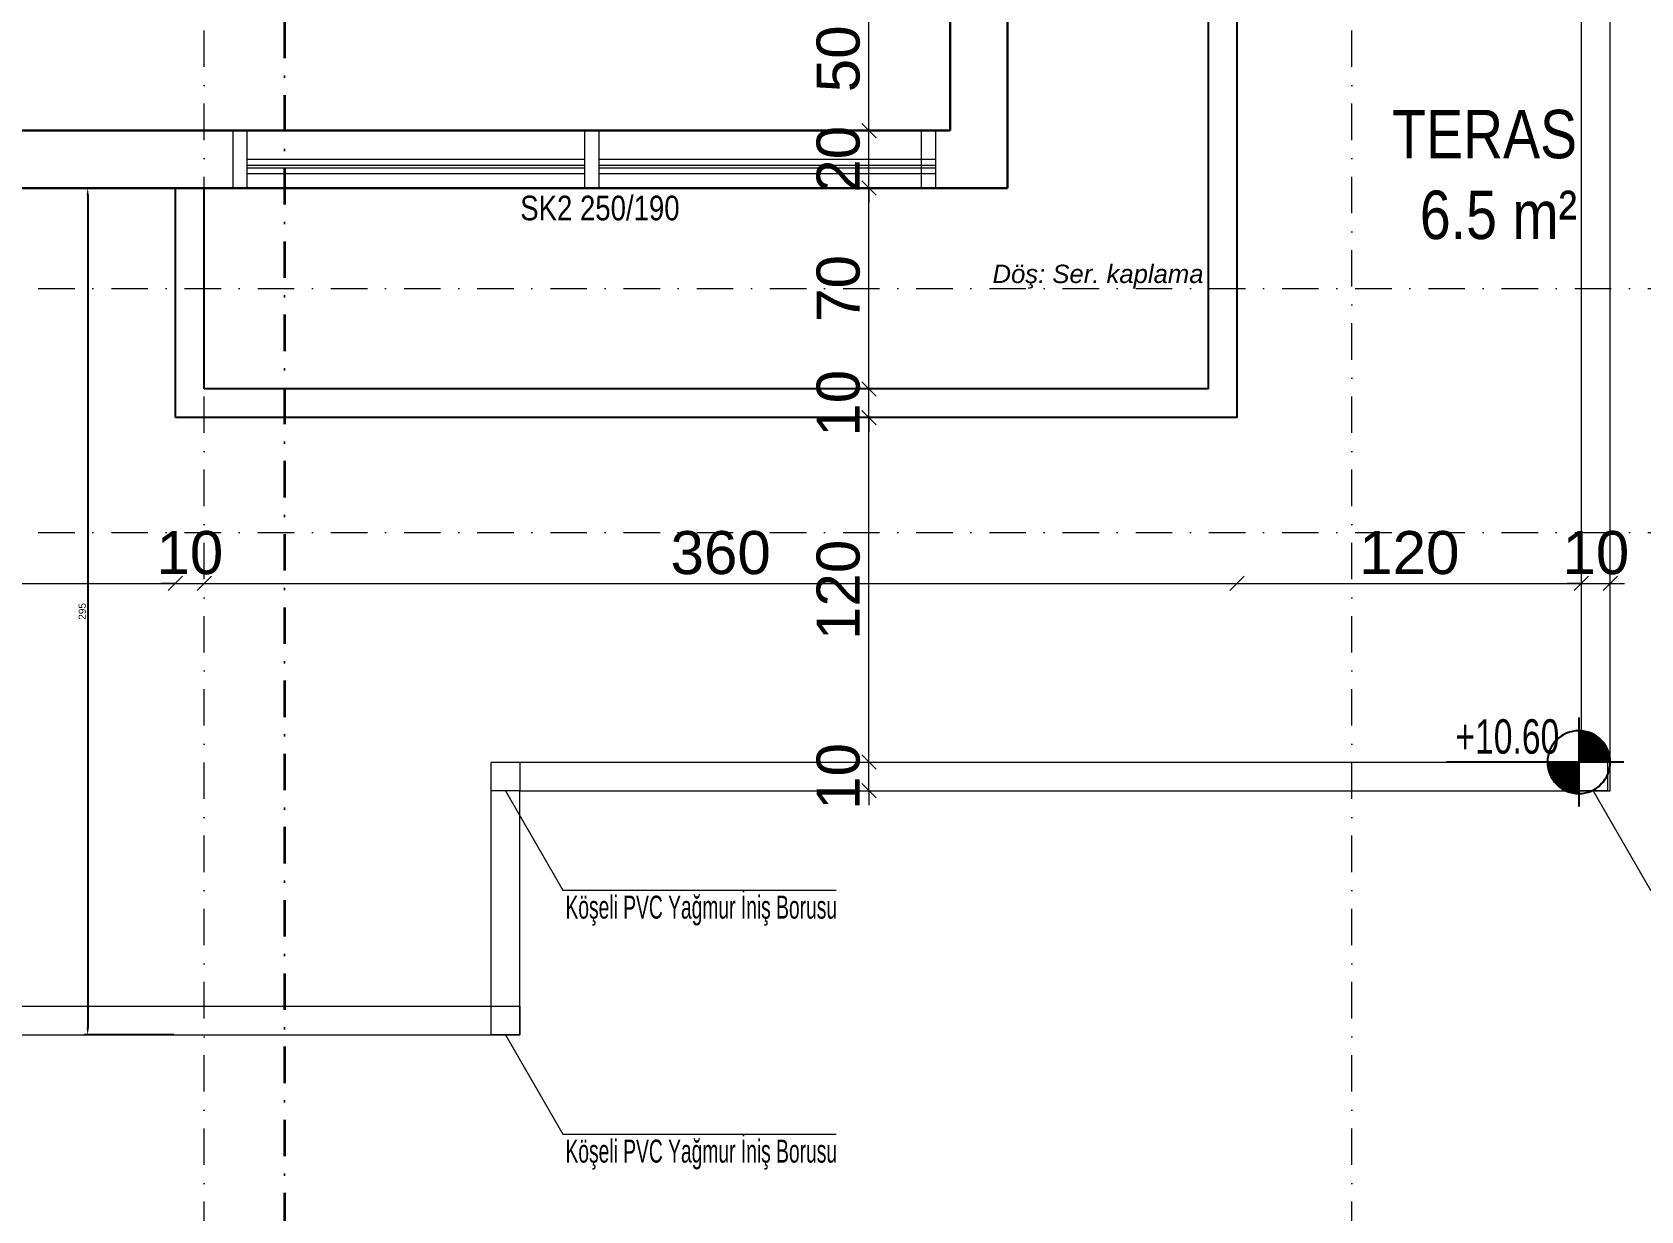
# Model space of a CAD drawing. Header units: millimetres. Extents: x 708 to 46452, y -4963 to 3960.
# Drawn here: x 17997 to 18558, y 1892 to 2303 of the extents above; entities that cross this region are included whole.
import ezdxf

# ---------------------------------------------------------------- set-up
doc = ezdxf.new("R2010")
doc.units = ezdxf.units.MM
doc.linetypes.add('DASHDOT', pattern=[25.4, 12.7, -6.35, 0, -6.35])
doc.linetypes.add('DUZ', pattern=[0])
for name, color, linetype, lineweight in [('00_DUVAR', 22, 'Continuous', 30), ('00_IC_OLCU', 139, 'Continuous', 20), ('00_PENCERE', 103, 'Continuous', 13), ('20', 1, 'Continuous', 0), ('aks ve noktalılar', 129, 'DASHDOT', 13), ('kesit çizgisi', 4, 'DASHDOT', 35), ('TEFRİŞ', 8, 'Continuous', 9), ('yYAZI', 221, 'Continuous', 30), ('ölçü yatay', 150, 'DUZ', 18)]:
    doc.layers.add(name, color=color, linetype=linetype, lineweight=lineweight)
for name, color, linetype in [('00_YAZI', 214, 'Continuous'), ('m.tkl-kot', 4, 'DUZ'), ('Yazı', 7, 'Continuous')]:
    doc.layers.add(name, color=color, linetype=linetype)
doc.styles.add('ARIAL2', font='arial.ttf', dxfattribs={"width": 0.8})
doc.styles.add('ARİAL NARROW', font='ARIALN.TTF', dxfattribs={"width": 0.8})
doc.styles.add('S1', font='arial.ttf', dxfattribs={"width": 0.65, "height": 11})
doc.styles.get("Standard").update_dxf_attribs({"font": 'arial.ttf'})
doc.styles.add('style3', font='arial.ttf', dxfattribs={"width": 0.7, "height": 12})
doc.dimstyles.new('ALP_OLCU', dxfattribs={"dimscale": 0, "dimtxt": 15, "dimasz": 5, "dimexe": 0.18, "dimexo": 0.06, "dimgap": 3, "dimtad": 1, "dimdec": 0, "dimrnd": 0.1, "dimzin": 9, "dimdsep": 46, "dimtxsty": 'Standard', "dimblk": 'OBLIQUE', "dimcen": 0, "dimse1": 1, "dimse2": 1, "dimclrd": 256, "dimclre": 256, "dimclrt": 53, "dimadec": 0, "dimazin": 0, "dimtfac": 1, "dimtdec": 0, "dimtix": 1, "dimtmove": 1, "dimatfit": 3, "dimldrblk": 'ARCHTICK', "dimfxl": 0.18, "dimtolj": 1, "dimlwd": -1, "dimarcsym": 0})
doc.dimstyles.new('ISO-25', dxfattribs={"dimtxt": 2.5, "dimasz": 2.5, "dimexe": 1.25, "dimexo": 0.625, "dimtad": 1, "dimtxsty": 'Standard', "dimcen": 2.5, "dimadec": 0, "dimazin": 0, "dimtfac": 1, "dimtmove": 0, "dimatfit": 3, "dimfxl": 1, "dimarcsym": 0})

# ---------------------------------------------------------------- blocks, each defined once
blk = doc.blocks.new('wsed')
at = {"layer": 'm.tkl-kot', "color": 7}
for p, q in [((0, 15.48), (0, -15.48)), ((-15.68, 0), (46.1, 0))]:
    blk.add_line(p, q, dxfattribs=at)
at = {"layer": 'm.tkl-kot', "color": 7, "const_width": 10.94}
for points in [[(0, 5.47, 0.414214), (-5.47, 0, 1)], [(0, -5.47, 0.414214), (5.47, 0, 1)]]:
    blk.add_lwpolyline(points, format="xyb", dxfattribs=at)
at = {"layer": 'm.tkl-kot', "color": 7}
blk.add_circle((0, 0), 10.94, dxfattribs=at)
blk = doc.blocks.new('_Oblique')
at = {"color": 0, "linetype": 'ByBlock', "lineweight": -2}
blk.add_line((-0.5, -0.5), (0.5, 0.5), dxfattribs=at)
blk = doc.blocks.new('*D995')
at = {"layer": '00_IC_OLCU', "transparency": 16777216}
blk.add_line((18811.6, 1953.46), (18811.6, 3478.46), dxfattribs=at)
at = {"layer": 'Defpoints', "color": 0, "transparency": 16777216}
for p in [(18167.36, 3478.46), (18811.6, 3478.46), (18167.36, 1953.46)]:
    blk.add_point(p, dxfattribs=at)
at = {"layer": '00_IC_OLCU', "transparency": 16777216, "xscale": 5, "yscale": 5, "zscale": 5}
for p, rotation in [((18811.6, 3478.46), 90), ((18811.6, 1953.46), 270)]:
    blk.add_blockref('_Oblique', p, dxfattribs=dict(at, rotation=rotation))
at = {"layer": '00_IC_OLCU', "color": 53, "transparency": 16777216, "insert": (18800.94, 2715.96), "char_height": 15, "attachment_point": 5, "rotation": 90}
blk.add_mtext('\\A1;1525', dxfattribs=at)
blk = doc.blocks.new('_ArchTick')
at = {"color": 0, "linetype": 'ByBlock', "const_width": 0.15}
blk.add_lwpolyline([(-0.5, -0.5), (0.5, 0.5)], dxfattribs=at)
blk = doc.blocks.new('*D996')
at = {"layer": '00_IC_OLCU', "transparency": 16777216}
blk.add_line((18786, 1953.46), (18786, 2128.46), dxfattribs=at)
at = {"layer": 'Defpoints', "color": 0, "transparency": 16777216}
for p in [(18786, 2128.46), (18811.6, 2128.46), (18167.36, 1953.46)]:
    blk.add_point(p, dxfattribs=at)
at = {"layer": '00_IC_OLCU', "transparency": 16777216, "xscale": 5, "yscale": 5, "zscale": 5}
for p, rotation in [((18786, 2128.46), 90), ((18786, 1953.46), 270)]:
    blk.add_blockref('_Oblique', p, dxfattribs=dict(at, rotation=rotation))
at = {"layer": '00_IC_OLCU', "color": 53, "transparency": 16777216, "insert": (18775.34, 2040.96), "char_height": 15, "attachment_point": 5, "rotation": 90}
blk.add_mtext('\\A1;175', dxfattribs=at)
blk = doc.blocks.new('*D1002')
at = {"layer": '00_IC_OLCU', "transparency": 16777216}
blk.add_line((18751.09, 1953.46), (18751.09, 2038.46), dxfattribs=at)
at = {"layer": 'Defpoints', "color": 0, "transparency": 16777216}
for p in [(18174.15, 2038.46), (18751.09, 2038.46), (18174.15, 1953.46)]:
    blk.add_point(p, dxfattribs=at)
at = {"layer": '00_IC_OLCU', "transparency": 16777216, "xscale": 5, "yscale": 5, "zscale": 5}
for p, rotation in [((18751.09, 2038.46), 90), ((18751.09, 1953.46), 270)]:
    blk.add_blockref('_Oblique', p, dxfattribs=dict(at, rotation=rotation))
at = {"layer": '00_IC_OLCU', "color": 53, "transparency": 16777216, "insert": (18740.44, 1995.96), "char_height": 15, "attachment_point": 5, "rotation": 90}
blk.add_mtext('\\A1;85', dxfattribs=at)
blk = doc.blocks.new('*D1003')
at = {"layer": '00_IC_OLCU', "transparency": 16777216}
blk.add_line((18751.09, 2038.46), (18751.09, 2168.46), dxfattribs=at)
at = {"layer": 'Defpoints', "color": 0, "transparency": 16777216}
for p in [(18417.36, 2168.46), (18751.09, 2168.46), (18174.15, 2038.46)]:
    blk.add_point(p, dxfattribs=at)
at = {"layer": '00_IC_OLCU', "transparency": 16777216, "xscale": 5, "yscale": 5, "zscale": 5}
for p, rotation in [((18751.09, 2168.46), 90), ((18751.09, 2038.46), 270)]:
    blk.add_blockref('_Oblique', p, dxfattribs=dict(at, rotation=rotation))
at = {"layer": '00_IC_OLCU', "color": 53, "transparency": 16777216, "insert": (18740.43, 2103.46), "char_height": 15, "attachment_point": 5, "rotation": 90}
blk.add_mtext('\\A1;130', dxfattribs=at)
blk = doc.blocks.new('*D1004')
at = {"layer": '00_IC_OLCU', "transparency": 16777216}
blk.add_line((18751.09, 2168.46), (18751.09, 2598.46), dxfattribs=at)
at = {"layer": 'Defpoints', "color": 0, "transparency": 16777216}
for p in [(18417.36, 2598.46), (18751.09, 2598.46), (18417.36, 2168.46)]:
    blk.add_point(p, dxfattribs=at)
at = {"layer": '00_IC_OLCU', "transparency": 16777216, "xscale": 5, "yscale": 5, "zscale": 5}
for p, rotation in [((18751.09, 2598.46), 90), ((18751.09, 2168.46), 270)]:
    blk.add_blockref('_Oblique', p, dxfattribs=dict(at, rotation=rotation))
at = {"layer": '00_IC_OLCU', "color": 53, "transparency": 16777216, "insert": (18740.43, 2383.46), "char_height": 15, "attachment_point": 5, "rotation": 90}
blk.add_mtext('\\A1;430', dxfattribs=at)
blk = doc.blocks.new('*D1009')
at = {"layer": '00_IC_OLCU', "transparency": 16777216}
blk.add_line((18713.85, 1953.46), (18713.85, 2318.46), dxfattribs=at)
at = {"layer": 'Defpoints', "color": 0, "transparency": 16777216}
for p in [(18337.36, 2318.46), (18713.85, 2318.46), (18167.36, 1953.46)]:
    blk.add_point(p, dxfattribs=at)
at = {"layer": '00_IC_OLCU', "transparency": 16777216, "xscale": 5, "yscale": 5, "zscale": 5}
for p, rotation in [((18713.85, 2318.46), 90), ((18713.85, 1953.46), 270)]:
    blk.add_blockref('_Oblique', p, dxfattribs=dict(at, rotation=rotation))
at = {"layer": '00_IC_OLCU', "color": 53, "transparency": 16777216, "insert": (18703.19, 2135.96), "char_height": 15, "attachment_point": 5, "rotation": 90}
blk.add_mtext('\\A1;365', dxfattribs=at)
blk = doc.blocks.new('*D1014')
at = {"layer": '00_IC_OLCU', "transparency": 16777216}
blk.add_line((18547.36, 1699.5), (17232.36, 1699.5), dxfattribs=at)
at = {"layer": 'Defpoints', "color": 0, "transparency": 16777216}
for p in [(18547.36, 2038.46), (17232.36, 1958.46), (17232.36, 1699.5)]:
    blk.add_point(p, dxfattribs=at)
at = {"layer": '00_IC_OLCU', "transparency": 16777216, "xscale": 5, "yscale": 5, "zscale": 5, "rotation": 180}
blk.add_blockref('_Oblique', (17232.36, 1699.5), dxfattribs=at)
at = {"layer": '00_IC_OLCU', "transparency": 16777216, "xscale": 5, "yscale": 5, "zscale": 5}
blk.add_blockref('_Oblique', (18547.36, 1699.5), dxfattribs=at)
at = {"layer": '00_IC_OLCU', "color": 53, "transparency": 16777216, "insert": (17889.86, 1710.16), "char_height": 15, "attachment_point": 5}
blk.add_mtext('\\A1;1315', dxfattribs=at)
blk = doc.blocks.new('*D1015')
at = {"layer": '00_IC_OLCU', "transparency": 16777216}
blk.add_line((18547.36, 1715.3), (18457.36, 1715.3), dxfattribs=at)
at = {"layer": 'Defpoints', "color": 0, "transparency": 16777216}
for p in [(18457.36, 2038.46), (18547.36, 2038.46), (18457.36, 1715.3)]:
    blk.add_point(p, dxfattribs=at)
at = {"layer": '00_IC_OLCU', "transparency": 16777216, "xscale": 5, "yscale": 5, "zscale": 5, "rotation": 180}
blk.add_blockref('_Oblique', (18457.36, 1715.3), dxfattribs=at)
at = {"layer": '00_IC_OLCU', "transparency": 16777216, "xscale": 5, "yscale": 5, "zscale": 5}
blk.add_blockref('_Oblique', (18547.36, 1715.3), dxfattribs=at)
at = {"layer": '00_IC_OLCU', "color": 53, "transparency": 16777216, "insert": (18502.36, 1725.95), "char_height": 15, "attachment_point": 5}
blk.add_mtext('\\A1;90', dxfattribs=at)
blk = doc.blocks.new('*D1016')
at = {"layer": '00_IC_OLCU', "transparency": 16777216}
blk.add_line((18457.36, 1715.3), (18057.36, 1715.3), dxfattribs=at)
at = {"layer": 'Defpoints', "color": 0, "transparency": 16777216}
for p in [(18457.36, 2038.46), (18057.36, 1715.3), (18057.36, 1715.3)]:
    blk.add_point(p, dxfattribs=at)
at = {"layer": '00_IC_OLCU', "transparency": 16777216, "xscale": 5, "yscale": 5, "zscale": 5, "rotation": 180}
blk.add_blockref('_Oblique', (18057.36, 1715.3), dxfattribs=at)
at = {"layer": '00_IC_OLCU', "transparency": 16777216, "xscale": 5, "yscale": 5, "zscale": 5}
blk.add_blockref('_Oblique', (18457.36, 1715.3), dxfattribs=at)
at = {"layer": '00_IC_OLCU', "color": 53, "transparency": 16777216, "insert": (18257.36, 1725.95), "char_height": 15, "attachment_point": 5}
blk.add_mtext('\\A1;400', dxfattribs=at)
blk = doc.blocks.new('*D1022')
at = {"layer": '00_IC_OLCU', "transparency": 16777216}
blk.add_line((18547.36, 1743.05), (18047.36, 1743.05), dxfattribs=at)
at = {"layer": 'Defpoints', "color": 0, "transparency": 16777216}
for p in [(18047.36, 2168.46), (18547.36, 2038.46), (18047.36, 1743.05)]:
    blk.add_point(p, dxfattribs=at)
at = {"layer": '00_IC_OLCU', "transparency": 16777216, "xscale": 5, "yscale": 5, "zscale": 5, "rotation": 180}
blk.add_blockref('_Oblique', (18047.36, 1743.05), dxfattribs=at)
at = {"layer": '00_IC_OLCU', "transparency": 16777216, "xscale": 5, "yscale": 5, "zscale": 5}
blk.add_blockref('_Oblique', (18547.36, 1743.05), dxfattribs=at)
at = {"layer": '00_IC_OLCU', "color": 53, "transparency": 16777216, "insert": (18297.36, 1753.71), "char_height": 15, "attachment_point": 5}
blk.add_mtext('\\A1;500', dxfattribs=at)
blk = doc.blocks.new('*D1023')
at = {"layer": '00_IC_OLCU', "transparency": 16777216}
blk.add_line((18047.36, 1743.05), (17847.36, 1743.05), dxfattribs=at)
at = {"layer": 'Defpoints', "color": 0, "transparency": 16777216}
for p in [(18047.36, 2168.46), (17847.36, 2083.46), (17847.36, 1743.05)]:
    blk.add_point(p, dxfattribs=at)
at = {"layer": '00_IC_OLCU', "transparency": 16777216, "xscale": 5, "yscale": 5, "zscale": 5, "rotation": 180}
blk.add_blockref('_Oblique', (17847.36, 1743.05), dxfattribs=at)
at = {"layer": '00_IC_OLCU', "transparency": 16777216, "xscale": 5, "yscale": 5, "zscale": 5}
blk.add_blockref('_Oblique', (18047.36, 1743.05), dxfattribs=at)
at = {"layer": '00_IC_OLCU', "color": 53, "transparency": 16777216, "insert": (17947.36, 1753.71), "char_height": 15, "attachment_point": 5}
blk.add_mtext('\\A1;200', dxfattribs=at)
blk = doc.blocks.new('*D1026')
at = {"layer": '00_IC_OLCU', "transparency": 16777216}
blk.add_line((18547.36, 1767.84), (18417.36, 1767.84), dxfattribs=at)
at = {"layer": 'Defpoints', "color": 0, "transparency": 16777216}
for p in [(18417.36, 2168.46), (18547.36, 2038.46), (18417.36, 1767.84)]:
    blk.add_point(p, dxfattribs=at)
at = {"layer": '00_IC_OLCU', "transparency": 16777216, "xscale": 5, "yscale": 5, "zscale": 5, "rotation": 180}
blk.add_blockref('_Oblique', (18417.36, 1767.84), dxfattribs=at)
at = {"layer": '00_IC_OLCU', "transparency": 16777216, "xscale": 5, "yscale": 5, "zscale": 5}
blk.add_blockref('_Oblique', (18547.36, 1767.84), dxfattribs=at)
at = {"layer": '00_IC_OLCU', "color": 53, "transparency": 16777216, "insert": (18482.36, 1778.5), "char_height": 15, "attachment_point": 5}
blk.add_mtext('\\A1;130', dxfattribs=at)
blk = doc.blocks.new('*D1027')
at = {"layer": '00_IC_OLCU', "transparency": 16777216}
blk.add_line((18417.36, 1767.84), (18067.36, 1767.84), dxfattribs=at)
at = {"layer": 'Defpoints', "color": 0, "transparency": 16777216}
for p in [(18067.36, 2258.46), (18417.36, 2168.46), (18067.36, 1767.84)]:
    blk.add_point(p, dxfattribs=at)
at = {"layer": '00_IC_OLCU', "transparency": 16777216, "xscale": 5, "yscale": 5, "zscale": 5, "rotation": 180}
blk.add_blockref('_Oblique', (18067.36, 1767.84), dxfattribs=at)
at = {"layer": '00_IC_OLCU', "transparency": 16777216, "xscale": 5, "yscale": 5, "zscale": 5}
blk.add_blockref('_Oblique', (18417.36, 1767.84), dxfattribs=at)
at = {"layer": '00_IC_OLCU', "color": 53, "transparency": 16777216, "insert": (18242.36, 1778.5), "char_height": 15, "attachment_point": 5}
blk.add_mtext('\\A1;350', dxfattribs=at)
blk = doc.blocks.new('*D1028')
at = {"layer": '00_IC_OLCU', "transparency": 16777216}
blk.add_line((18067.36, 1767.84), (17772.36, 1767.84), dxfattribs=at)
at = {"layer": 'Defpoints', "color": 0, "transparency": 16777216}
for p in [(17772.36, 2513.27), (18067.36, 2258.46), (17772.36, 1767.84)]:
    blk.add_point(p, dxfattribs=at)
at = {"layer": '00_IC_OLCU', "transparency": 16777216, "xscale": 5, "yscale": 5, "zscale": 5, "rotation": 180}
blk.add_blockref('_Oblique', (17772.36, 1767.84), dxfattribs=at)
at = {"layer": '00_IC_OLCU', "transparency": 16777216, "xscale": 5, "yscale": 5, "zscale": 5}
blk.add_blockref('_Oblique', (18067.36, 1767.84), dxfattribs=at)
at = {"layer": '00_IC_OLCU', "color": 53, "transparency": 16777216, "insert": (17919.86, 1778.49), "char_height": 15, "attachment_point": 5}
blk.add_mtext('\\A1;295', dxfattribs=at)
blk = doc.blocks.new('*D1046')
at = {"layer": '00_IC_OLCU', "transparency": 16777216}
for p, q in [((18289.04, 2048.46), (18289.04, 2053.46)), ((18289.04, 2038.46), (18289.04, 2048.46)), ((18289.04, 2038.46), (18289.04, 2033.46))]:
    blk.add_line(p, q, dxfattribs=at)
at = {"layer": 'Defpoints', "color": 0, "transparency": 16777216}
for p in [(18289.04, 2048.46), (18307.97, 2048.46), (18307.97, 2038.46)]:
    blk.add_point(p, dxfattribs=at)
at = {"layer": '00_IC_OLCU', "transparency": 16777216, "xscale": 5, "yscale": 5, "zscale": 5}
for p, rotation in [((18289.04, 2048.46), 270), ((18289.04, 2038.46), 90)]:
    blk.add_blockref('_Oblique', p, dxfattribs=dict(at, rotation=rotation))
at = {"layer": '00_IC_OLCU', "color": 53, "transparency": 16777216, "insert": (18278.38, 2043.46), "char_height": 15, "attachment_point": 5, "rotation": 90}
blk.add_mtext('\\A1;10', dxfattribs=at)
blk = doc.blocks.new('*D1047')
at = {"layer": '00_IC_OLCU', "transparency": 16777216}
blk.add_line((18289.04, 2048.46), (18289.04, 2168.46), dxfattribs=at)
at = {"layer": 'Defpoints', "color": 0, "transparency": 16777216}
for p in [(18289.04, 2168.46), (18289.04, 2168.46), (18307.97, 2048.46)]:
    blk.add_point(p, dxfattribs=at)
at = {"layer": '00_IC_OLCU', "transparency": 16777216, "xscale": 5, "yscale": 5, "zscale": 5}
for p, rotation in [((18289.04, 2168.46), 90), ((18289.04, 2048.46), 270)]:
    blk.add_blockref('_Oblique', p, dxfattribs=dict(at, rotation=rotation))
at = {"layer": '00_IC_OLCU', "color": 53, "transparency": 16777216, "insert": (18278.38, 2108.46), "char_height": 15, "attachment_point": 5, "rotation": 90}
blk.add_mtext('\\A1;120', dxfattribs=at)
blk = doc.blocks.new('*D1048')
at = {"layer": '00_IC_OLCU', "transparency": 16777216}
for p, q in [((18289.04, 2178.46), (18289.04, 2183.46)), ((18289.04, 2168.46), (18289.04, 2178.46)), ((18289.04, 2168.46), (18289.04, 2163.46))]:
    blk.add_line(p, q, dxfattribs=at)
at = {"layer": 'Defpoints', "color": 0, "transparency": 16777216}
for p in [(18289.04, 2178.46), (18289.04, 2178.46), (18289.04, 2168.46)]:
    blk.add_point(p, dxfattribs=at)
at = {"layer": '00_IC_OLCU', "transparency": 16777216, "xscale": 5, "yscale": 5, "zscale": 5}
for p, rotation in [((18289.04, 2178.46), 270), ((18289.04, 2168.46), 90)]:
    blk.add_blockref('_Oblique', p, dxfattribs=dict(at, rotation=rotation))
at = {"layer": '00_IC_OLCU', "color": 53, "transparency": 16777216, "insert": (18278.38, 2173.46), "char_height": 15, "attachment_point": 5, "rotation": 90}
blk.add_mtext('\\A1;10', dxfattribs=at)
blk = doc.blocks.new('*D1049')
at = {"layer": '00_IC_OLCU', "transparency": 16777216}
blk.add_line((18289.04, 2178.46), (18289.04, 2248.46), dxfattribs=at)
at = {"layer": 'Defpoints', "color": 0, "transparency": 16777216}
for p in [(18285.29, 2248.46), (18289.04, 2248.46), (18289.04, 2178.46)]:
    blk.add_point(p, dxfattribs=at)
at = {"layer": '00_IC_OLCU', "transparency": 16777216, "xscale": 5, "yscale": 5, "zscale": 5}
for p, rotation in [((18289.04, 2248.46), 90), ((18289.04, 2178.46), 270)]:
    blk.add_blockref('_Oblique', p, dxfattribs=dict(at, rotation=rotation))
at = {"layer": '00_IC_OLCU', "color": 53, "transparency": 16777216, "insert": (18278.38, 2213.46), "char_height": 15, "attachment_point": 5, "rotation": 90}
blk.add_mtext('\\A1;70', dxfattribs=at)
blk = doc.blocks.new('*D1050')
at = {"layer": '00_IC_OLCU', "transparency": 16777216}
for p, q in [((18289.04, 2268.46), (18289.04, 2273.46)), ((18289.04, 2248.46), (18289.04, 2268.46)), ((18289.04, 2248.46), (18289.04, 2243.46))]:
    blk.add_line(p, q, dxfattribs=at)
at = {"layer": 'Defpoints', "color": 0, "transparency": 16777216}
for p in [(18267.97, 2268.46), (18289.04, 2268.46), (18285.29, 2248.46)]:
    blk.add_point(p, dxfattribs=at)
at = {"layer": '00_IC_OLCU', "transparency": 16777216, "xscale": 5, "yscale": 5, "zscale": 5}
for p, rotation in [((18289.04, 2268.46), 270), ((18289.04, 2248.46), 90)]:
    blk.add_blockref('_Oblique', p, dxfattribs=dict(at, rotation=rotation))
at = {"layer": '00_IC_OLCU', "color": 53, "transparency": 16777216, "insert": (18278.38, 2258.46), "char_height": 15, "attachment_point": 5, "rotation": 90}
blk.add_mtext('\\A1;20', dxfattribs=at)
blk = doc.blocks.new('*D1051')
at = {"layer": '00_IC_OLCU', "transparency": 16777216}
blk.add_line((18289.04, 2268.46), (18289.04, 2318.46), dxfattribs=at)
at = {"layer": 'Defpoints', "color": 0, "transparency": 16777216}
for p in [(18289.04, 2318.46), (18327.36, 2318.46), (18267.97, 2268.46)]:
    blk.add_point(p, dxfattribs=at)
at = {"layer": '00_IC_OLCU', "transparency": 16777216, "xscale": 5, "yscale": 5, "zscale": 5}
for p, rotation in [((18289.04, 2318.46), 90), ((18289.04, 2268.46), 270)]:
    blk.add_blockref('_Oblique', p, dxfattribs=dict(at, rotation=rotation))
at = {"layer": '00_IC_OLCU', "color": 53, "transparency": 16777216, "insert": (18278.38, 2293.46), "char_height": 15, "attachment_point": 5, "rotation": 90}
blk.add_mtext('\\A1;50', dxfattribs=at)
blk = doc.blocks.new('*D1100')
at = {"layer": '00_IC_OLCU', "transparency": 16777216}
blk.add_line((17847.36, 2110.69), (18047.36, 2110.69), dxfattribs=at)
at = {"layer": 'Defpoints', "color": 0, "transparency": 16777216}
for p in [(18047.36, 2168.46), (18047.36, 2110.69), (17847.36, 2083.46)]:
    blk.add_point(p, dxfattribs=at)
at = {"layer": '00_IC_OLCU', "transparency": 16777216, "xscale": 5, "yscale": 5, "zscale": 5, "rotation": 180}
blk.add_blockref('_Oblique', (17847.36, 2110.69), dxfattribs=at)
at = {"layer": '00_IC_OLCU', "transparency": 16777216, "xscale": 5, "yscale": 5, "zscale": 5}
blk.add_blockref('_Oblique', (18047.36, 2110.69), dxfattribs=at)
at = {"layer": '00_IC_OLCU', "color": 53, "transparency": 16777216, "insert": (17947.36, 2121.35), "char_height": 15, "attachment_point": 5}
blk.add_mtext('\\A1;200', dxfattribs=at)
blk = doc.blocks.new('*D1101')
at = {"layer": '00_IC_OLCU', "transparency": 16777216}
for p, q in [((18047.36, 2110.69), (18042.36, 2110.69)), ((18047.36, 2110.69), (18057.36, 2110.69)), ((18057.36, 2110.69), (18062.36, 2110.69))]:
    blk.add_line(p, q, dxfattribs=at)
at = {"layer": 'Defpoints', "color": 0, "transparency": 16777216}
for p in [(18057.36, 2178.46), (18047.36, 2168.46), (18057.36, 2110.69)]:
    blk.add_point(p, dxfattribs=at)
at = {"layer": '00_IC_OLCU', "transparency": 16777216, "xscale": 5, "yscale": 5, "zscale": 5}
blk.add_blockref('_Oblique', (18047.36, 2110.69), dxfattribs=at)
at = {"layer": '00_IC_OLCU', "transparency": 16777216, "xscale": 5, "yscale": 5, "zscale": 5, "rotation": 180}
blk.add_blockref('_Oblique', (18057.36, 2110.69), dxfattribs=at)
at = {"layer": '00_IC_OLCU', "color": 53, "transparency": 16777216, "insert": (18052.36, 2121.35), "char_height": 15, "attachment_point": 5}
blk.add_mtext('\\A1;10', dxfattribs=at)
blk = doc.blocks.new('*D1102')
at = {"layer": '00_IC_OLCU', "transparency": 16777216}
blk.add_line((18057.36, 2110.69), (18417.36, 2110.69), dxfattribs=at)
at = {"layer": 'Defpoints', "color": 0, "transparency": 16777216}
for p in [(18057.36, 2178.46), (18417.36, 2168.46), (18417.36, 2110.69)]:
    blk.add_point(p, dxfattribs=at)
at = {"layer": '00_IC_OLCU', "transparency": 16777216, "xscale": 5, "yscale": 5, "zscale": 5, "rotation": 180}
blk.add_blockref('_Oblique', (18057.36, 2110.69), dxfattribs=at)
at = {"layer": '00_IC_OLCU', "transparency": 16777216, "xscale": 5, "yscale": 5, "zscale": 5}
blk.add_blockref('_Oblique', (18417.36, 2110.69), dxfattribs=at)
at = {"layer": '00_IC_OLCU', "color": 53, "transparency": 16777216, "insert": (18237.36, 2121.35), "char_height": 15, "attachment_point": 5}
blk.add_mtext('\\A1;360', dxfattribs=at)
blk = doc.blocks.new('*D1103')
at = {"layer": '00_IC_OLCU', "transparency": 16777216}
blk.add_line((18417.36, 2110.69), (18537.36, 2110.69), dxfattribs=at)
at = {"layer": 'Defpoints', "color": 0, "transparency": 16777216}
for p in [(18417.36, 2168.46), (18537.36, 2128.46), (18537.36, 2110.69)]:
    blk.add_point(p, dxfattribs=at)
at = {"layer": '00_IC_OLCU', "transparency": 16777216, "xscale": 5, "yscale": 5, "zscale": 5, "rotation": 180}
blk.add_blockref('_Oblique', (18417.36, 2110.69), dxfattribs=at)
at = {"layer": '00_IC_OLCU', "transparency": 16777216, "xscale": 5, "yscale": 5, "zscale": 5}
blk.add_blockref('_Oblique', (18537.36, 2110.69), dxfattribs=at)
at = {"layer": '00_IC_OLCU', "color": 53, "transparency": 16777216, "insert": (18477.36, 2121.35), "char_height": 15, "attachment_point": 5}
blk.add_mtext('\\A1;120', dxfattribs=at)
blk = doc.blocks.new('*D1104')
at = {"layer": '00_IC_OLCU', "transparency": 16777216}
for p, q in [((18537.36, 2110.69), (18532.36, 2110.69)), ((18537.36, 2110.69), (18547.36, 2110.69)), ((18547.36, 2110.69), (18552.36, 2110.69))]:
    blk.add_line(p, q, dxfattribs=at)
at = {"layer": 'Defpoints', "color": 0, "transparency": 16777216}
for p in [(18537.36, 2128.46), (18547.36, 2128.46), (18547.36, 2110.69)]:
    blk.add_point(p, dxfattribs=at)
at = {"layer": '00_IC_OLCU', "transparency": 16777216, "xscale": 5, "yscale": 5, "zscale": 5}
blk.add_blockref('_Oblique', (18537.36, 2110.69), dxfattribs=at)
at = {"layer": '00_IC_OLCU', "transparency": 16777216, "xscale": 5, "yscale": 5, "zscale": 5, "rotation": 180}
blk.add_blockref('_Oblique', (18547.36, 2110.69), dxfattribs=at)
at = {"layer": '00_IC_OLCU', "color": 53, "transparency": 16777216, "insert": (18542.36, 2121.35), "char_height": 15, "attachment_point": 5}
blk.add_mtext('\\A1;10', dxfattribs=at)
blk = doc.blocks.new('*D1464')
at = {"layer": 'Defpoints', "color": 0, "transparency": 16777216}
for p in [(18047.36, 2248.46), (18016.76, 1953.46), (18047.36, 1953.46)]:
    blk.add_point(p, dxfattribs=at)
at = {"layer": 'ölçü yatay', "color": 0, "lineweight": -2, "transparency": 16777216}
for p, q in [((18046.73, 2248.46), (18015.51, 2248.46)), ((18016.76, 2245.96), (18016.76, 1955.96)), ((18046.73, 1953.46), (18015.51, 1953.46))]:
    blk.add_line(p, q, dxfattribs=at)
at = {"layer": 'ölçü yatay', "color": 0, "transparency": 16777216}
for points in [[(18016.35, 2245.96), (18017.18, 2245.96), (18016.76, 2248.46)], [(18016.35, 1955.96), (18017.18, 1955.96), (18016.76, 1953.46)]]:
    blk.add_solid(points, dxfattribs=at)
at = {"layer": 'ölçü yatay', "color": 0, "transparency": 16777216, "insert": (18014.86, 2100.96), "char_height": 2.5, "attachment_point": 5, "rotation": 90}
blk.add_mtext('295', dxfattribs=at)
blk = doc.blocks.new('GEEG')
at = {"layer": '00_IC_OLCU'}
for base, p1, p2, picture, middle in [((18811.6, 3478.46), (18167.36, 1953.46), (18167.36, 3478.46), '*D995', (18800.94, 2715.96)), ((18751.09, 2598.46), (18417.36, 2168.46), (18417.36, 2598.46), '*D1004', (18740.43, 2383.46)), ((18713.85, 2318.46), (18167.36, 1953.46), (18337.36, 2318.46), '*D1009', (18703.19, 2135.96)), ((18289.04, 2318.46), (18267.97, 2268.46), (18327.36, 2318.46), '*D1051', (18278.38, 2293.46)), ((18289.04, 2268.46), (18285.29, 2248.46), (18267.97, 2268.46), '*D1050', (18278.38, 2258.46)), ((18289.04, 2248.46), (18289.04, 2178.46), (18285.29, 2248.46), '*D1049', (18278.38, 2213.46)), ((18289.04, 2178.46), (18289.04, 2168.46), (18289.04, 2178.46), '*D1048', (18278.38, 2173.46)), ((18751.09, 2168.46), (18174.15, 2038.46), (18417.36, 2168.46), '*D1003', (18740.43, 2103.46)), ((18289.04, 2168.46), (18307.97, 2048.46), (18289.04, 2168.46), '*D1047', (18278.38, 2108.46)), ((18786, 2128.46), (18167.36, 1953.46), (18811.6, 2128.46), '*D996', (18775.34, 2040.96)), ((18289.04, 2048.46), (18307.97, 2038.46), (18307.97, 2048.46), '*D1046', (18278.38, 2043.46)), ((18751.09, 2038.46), (18174.15, 1953.46), (18174.15, 2038.46), '*D1002', (18740.44, 1995.96))]:
    dim = blk.add_linear_dim(base=base, p1=p1, p2=p2, angle=90, dimstyle='ALP_OLCU', override={"dimscale": 1}, dxfattribs=at)
    dim.commit()
    dim.dimension.update_dxf_attribs({"geometry": picture, "text_midpoint": middle})
for base, p1, p2, picture, middle in [((17772.36, 1767.84), (18067.36, 2258.46), (17772.36, 2513.27), '*D1028', (17919.86, 1778.49)), ((18067.36, 1767.84), (18417.36, 2168.46), (18067.36, 2258.46), '*D1027', (18242.36, 1778.5)), ((18057.36, 2110.69), (18047.36, 2168.46), (18057.36, 2178.46), '*D1101', (18052.36, 2121.35)), ((18417.36, 2110.69), (18057.36, 2178.46), (18417.36, 2168.46), '*D1102', (18237.36, 2121.35)), ((17847.36, 1743.05), (18047.36, 2168.46), (17847.36, 2083.46), '*D1023', (17947.36, 1753.71)), ((18047.36, 2110.69), (17847.36, 2083.46), (18047.36, 2168.46), '*D1100', (17947.36, 2121.35)), ((18047.36, 1743.05), (18547.36, 2038.46), (18047.36, 2168.46), '*D1022', (18297.36, 1753.71)), ((18417.36, 1767.84), (18547.36, 2038.46), (18417.36, 2168.46), '*D1026', (18482.36, 1778.5)), ((18537.36, 2110.69), (18417.36, 2168.46), (18537.36, 2128.46), '*D1103', (18477.36, 2121.35)), ((18547.36, 2110.69), (18537.36, 2128.46), (18547.36, 2128.46), '*D1104', (18542.36, 2121.35)), ((17232.36, 1699.5), (18547.36, 2038.46), (17232.36, 1958.46), '*D1014', (17889.86, 1710.16)), ((18057.36, 1715.3), (18457.36, 2038.46), (18057.36, 1715.3), '*D1016', (18257.36, 1725.95)), ((18457.36, 1715.3), (18547.36, 2038.46), (18457.36, 2038.46), '*D1015', (18502.36, 1725.95))]:
    dim = blk.add_linear_dim(base=base, p1=p1, p2=p2, dimstyle='ALP_OLCU', override={"dimscale": 1}, dxfattribs=at)
    dim.commit()
    dim.dimension.update_dxf_attribs({"geometry": picture, "text_midpoint": middle})

msp = doc.modelspace()

# ---------------------------------------------------------------- linework, layer by layer
for p, q in [((18417.357, 2168.46), (18417.357, 2598.46)), ((18407.357, 2178.46), (18407.357, 2588.46)), ((18047.357, 2168.46), (18047.357, 2248.46)), ((18057.357, 2178.46), (18057.357, 2248.46)), ((18407.357, 2178.46), (18057.357, 2178.46)), ((18417.357, 2168.46), (18047.357, 2168.46))]:
    msp.add_line(p, q)
at = {"layer": '00_DUVAR'}
for p, q in [((18317.357, 2268.46), (18317.357, 2768.46)), ((18337.357, 2748.46), (18337.357, 2248.46)), ((17857.357, 2268.46), (18317.357, 2268.46)), ((17837.357, 2248.46), (18337.357, 2248.46))]:
    msp.add_line(p, q, dxfattribs=at)
at = {"layer": '00_PENCERE', "lineweight": 15}
for p, q in [((18072.357, 2268.46), (18067.357, 2268.46)), ((18067.357, 2268.46), (18067.357, 2248.46)), ((18072.357, 2248.46), (18072.357, 2268.46)), ((18072.357, 2268.46), (18194.857, 2268.46)), ((18189.857, 2268.46), (18189.857, 2248.46)), ((18194.857, 2268.46), (18194.857, 2248.46)), ((18307.357, 2268.46), (18312.357, 2268.46)), ((18307.357, 2248.46), (18307.357, 2268.46)), ((18312.357, 2248.46), (18312.357, 2268.46)), ((18072.357, 2258.46), (18189.857, 2258.46)), ((18072.357, 2256.46), (18189.857, 2256.46)), ((18072.357, 2255.46), (18189.857, 2255.46)), ((18194.857, 2258.46), (18312.357, 2258.46)), ((18194.857, 2256.46), (18312.357, 2256.46)), ((18194.857, 2255.46), (18312.357, 2255.46)), ((18067.357, 2248.46), (18072.357, 2248.46)), ((18072.357, 2253.46), (18189.857, 2253.46)), ((18194.857, 2248.46), (18189.857, 2248.46)), ((18194.857, 2253.46), (18312.357, 2253.46)), ((18194.857, 2248.46), (18307.357, 2248.46))]:
    msp.add_line(p, q, dxfattribs=at)
at = {"layer": '20'}
for points in [[(17427.357, 2733.268), (17227.357, 2733.268), (17227.357, 1953.46), (18167.357, 1953.46), (18167.357, 2038.46), (18547.357, 2038.46), (18547.357, 3478.46), (17865.357, 3478.46), (17865.357, 3278.46), (17427.357, 3278.46)], [(17437.357, 2723.268), (17237.357, 2723.268), (17237.357, 1963.46), (18157.357, 1963.46), (18157.357, 2048.46), (18537.357, 2048.46), (18537.357, 3468.46), (17875.357, 3468.46), (17875.357, 3268.46), (17437.357, 3268.46)], [(18047.357, 2248.46), (18047.357, 2168.46), (18417.357, 2168.46), (18417.357, 2598.46), (18337.357, 2598.46), (18337.357, 2248.46)]]:
    msp.add_lwpolyline(points, close=True, dxfattribs=at)
at = {"layer": 'aks ve noktalılar'}
for points in [[(18057.357, 1678.658), (18057.357, 3727.462)], [(18457.357, 1678.658), (18457.357, 3727.462)], [(16954.039, 2213.46), (18834.413, 2213.46)], [(16954.039, 2128.46), (18834.413, 2128.46)]]:
    msp.add_lwpolyline(points, dxfattribs=at)
at = {"layer": 'kesit çizgisi', "lineweight": 35}
msp.add_line((18085.391, 3938.358), (18085.391, 1506.261), dxfattribs=at)
at = {"layer": 'TEFRİŞ', "linetype": 'Continuous'}
for points in [[(18157.357, 2048.46), (18167.357, 2048.46), (18167.357, 2038.46), (18157.357, 2038.46)], [(18536.422, 2048.46), (18546.422, 2048.46), (18546.422, 2038.46), (18536.422, 2038.46)], [(18157.357, 1963.46), (18167.357, 1963.46), (18167.357, 1953.46), (18157.357, 1953.46)]]:
    msp.add_lwpolyline(points, close=True, dxfattribs=at)
at = {"layer": 'TEFRİŞ'}
for points in [[(18162.357, 2038.46), (18182.357, 2003.837), (18277.669, 2003.837)], [(18541.422, 2038.46), (18561.422, 2003.837), (18656.734, 2003.837)], [(18162.357, 1953.46), (18182.357, 1918.837), (18277.669, 1918.837)]]:
    msp.add_lwpolyline(points, dxfattribs=at)

# ---------------------------------------------------------------- block references
at = {"layer": 'm.tkl-kot', "xscale": -1}
msp.add_blockref('wsed', (18536.422, 2048.46), dxfattribs=at)
at = {"layer": 'ölçü yatay'}
msp.add_blockref('GEEG', (0, 0), dxfattribs=at)

# ---------------------------------------------------------------- texts
at = {"layer": '00_PENCERE', "insert": (18167.512, 2237.07), "char_height": 8.59375, "width": 97.84587, "attachment_point": 7, "style": 'ARIAL2'}
msp.add_mtext('SK2 250/190', dxfattribs=at)
at = {"layer": '00_YAZI', "insert": (18535.814, 2230.444), "char_height": 16.875, "width": 303.06029, "attachment_point": 9, "style": 'ARİAL NARROW'}
msp.add_mtext('{\\W1;TERAS\\P6.5 m²}', dxfattribs=at)
at = {"layer": 'TEFRİŞ', "style": 'S1', "width": 0.6}
for p in [(18183.278, 1993.935), (18183.278, 1908.935)]:
    msp.add_text('Köşeli PVC Yağmur İniş Borusu  ', height=8, rotation=360, dxfattribs=at).set_placement(p)
at = {"layer": 'Yazı', "insert": (18493.411, 2063.391), "char_height": 12, "width": 1140.33777, "attachment_point": 1, "style": 'style3'}
msp.add_mtext('+10.60', dxfattribs=at)
at = {"layer": 'yYAZI', "insert": (18332.097, 2221.746), "char_height": 6.4, "width": 85.25986, "attachment_point": 1}
msp.add_mtext('{\\fArial|b0|i1|c162|p34;Döş: Ser. kaplama}', dxfattribs=at)

# ---------------------------------------------------------------- dimensions: what is measured, and where the dimension line sits
at = {"layer": 'ölçü yatay'}
dim = msp.add_linear_dim(base=(18016.763, 1953.46), p1=(18047.357, 2248.46), p2=(18047.357, 1953.46), angle=90, dimstyle='ISO-25', dxfattribs=at)
dim.commit()
dim.dimension.update_dxf_attribs({"geometry": '*D1464', "text_midpoint": (18014.861, 2100.96)})

doc.saveas('drawing.dxf')
